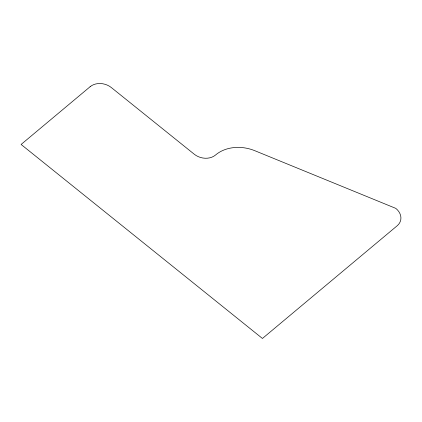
<?xml version="1.0" encoding="UTF-8"?>
<svg xmlns="http://www.w3.org/2000/svg" width="422" height="422" viewBox="0 0 422 422"><rect width="100%" height="100%" fill="white"/><g stroke="black" fill="none" stroke-linecap="round" stroke-linejoin="round"><path stroke-width="0.63" d="M90.144 86.7L21.1 144.456L262.437 338.47L397.239 225.712A15.197 12.043 15 0 0 395.789 208.368L254.782 150.691A35.464 28.1 15 0 0 215.774 154.816L215.457 155.08A15.197 12.043 15 0 1 194.278 154.236L111.324 87.544A15.197 12.043 15 0 0 90.144 86.7"/></g></svg>
